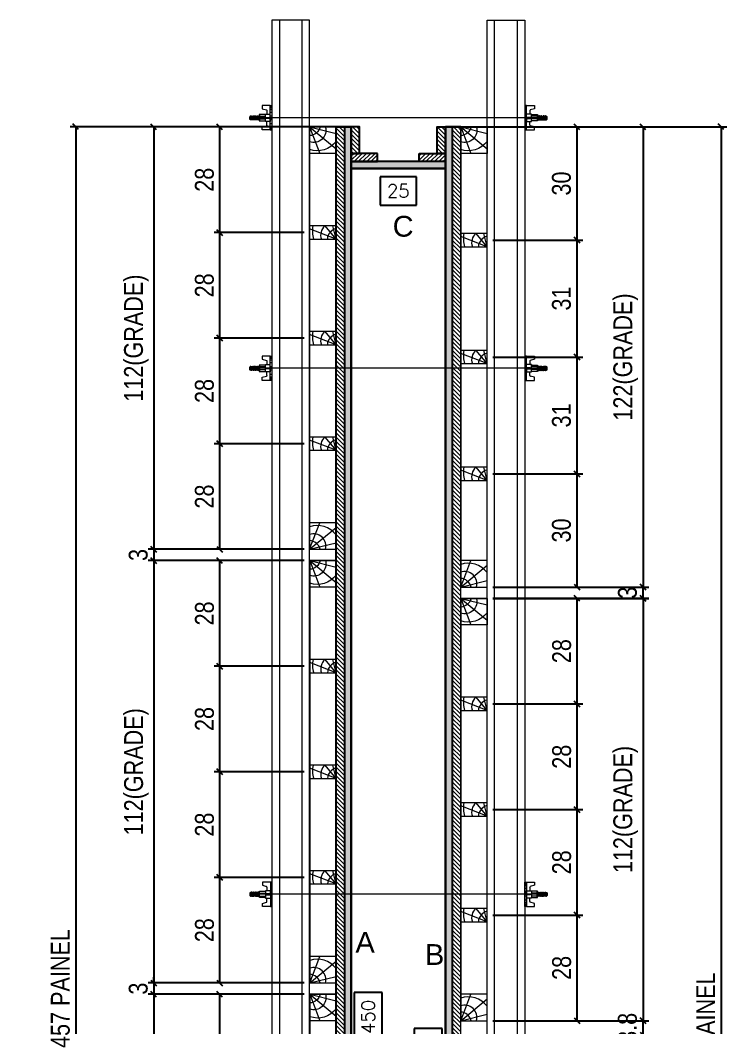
# Model space of a CAD drawing. Header units: millimetres. Extents: x 13777 to 27878, y -21631 to 6985.
# Drawn here: x 25471 to 25849, y -1949 to -1414 of the extents above; entities that cross this region are included whole.
import ezdxf
from ezdxf.enums import TextEntityAlignment as Align

# ---------------------------------------------------------------- set-up
doc = ezdxf.new("R2010")
doc.units = ezdxf.units.MM
for name, color, linetype in [('CHAPA', 1, 'Continuous'), ('COTA', 241, 'Continuous'), ('F-PILARES-S', 170, 'Continuous'), ('MEIO_PONT', 93, 'Continuous'), ('SARRAFO', 251, 'Continuous'), ('TEXTO_GERAL', 7, 'Continuous')]:
    doc.layers.add(name, color=color, linetype=linetype)
for name, color, linetype, lineweight in [('Hachura', 251, 'Continuous', 9), ('Madeira', 126, 'Continuous', 18), ('Perfil Metálico', 224, 'Continuous', 18)]:
    doc.layers.add(name, color=color, linetype=linetype, lineweight=lineweight)
doc.styles.add('ARIAL', font='arial.ttf')
doc.styles.add('COTA TECNICA 2X', font='techl___.ttf', dxfattribs={"height": 10})
doc.styles.add('ROMANS', font='romans.shx')
doc.dimstyles.new('Cota Seção interna', dxfattribs={"dimtxt": 7, "dimasz": 6, "dimexe": 0.18, "dimexo": 2, "dimgap": -4, "dimtad": 3, "dimdec": 1, "dimlfac": 0.5, "dimzin": 12, "dimdsep": 46, "dimtxsty": 'ROMANS', "dimblk": 'ARCHTICK', "dimcen": 0.09, "dimse1": 1, "dimse2": 1, "dimsd1": 1, "dimsd2": 1, "dimclrd": 180, "dimclre": 5, "dimclrt": 1, "dimadec": 0, "dimazin": 3, "dimtfac": 1, "dimtdec": 1, "dimtofl": 0, "dimtmove": 0, "dimatfit": 3, "dimldrblk": 'ARCHTICK', "dimfxl": 1, "dimtolj": 1, "dimtzin": 0, "dimarcsym": 0})
doc.dimstyles.new('SECAO PILAR', dxfattribs={"dimtxt": 10, "dimasz": 3, "dimexe": 3, "dimexo": 3, "dimgap": 3, "dimtad": 1, "dimdec": 1, "dimlfac": 0.5, "dimzin": 12, "dimdsep": 46, "dimtxsty": 'COTA TECNICA 2X', "dimblk1": 'OBLIQUE', "dimblk2": 'OBLIQUE', "dimsah": 1, "dimcen": 0.9, "dimclrd": 256, "dimclre": 256, "dimclrt": 256, "dimadec": 1, "dimazin": 3, "dimtfac": 1, "dimtdec": 1, "dimtmove": 0, "dimatfit": 3, "dimfxl": 1, "dimtolj": 1, "dimtzin": 12, "dimarcsym": 0})
pattern_1 = [(315, (48162.0156, -10919.6262), (1.12253202, 1.12253202), [])]
pattern_2 = [(45, (34404.1593, 21114.1338), (-1.12253202, 1.12253202), [])]
pattern_3 = [(315, (48170.0156, -10970.6262), (1.12253202, 1.12253202), [])]

# ---------------------------------------------------------------- blocks, each defined once
blk = doc.blocks.new('*D448')
at = {"layer": 'COTA', "color": 180, "lineweight": -2, "transparency": 16777216}
for p, q in [((25694.85, -1949.31), (25679.85, -1949.31)), ((25679.85, -1949.31), (25679.85, -1974.98)), ((25694.85, -1974.98), (25694.85, -1949.31)), ((25679.85, -1974.98), (25694.85, -1974.98))]:
    blk.add_line(p, q, dxfattribs=at)
at = {"layer": 'Defpoints', "color": 0, "transparency": 16777216}
for p in [(25696.55, -1493.15), (25696.55, -2431.15), (25698.85, -2431.15)]:
    blk.add_point(p, dxfattribs=at)
at = {"layer": 'COTA', "color": 1, "transparency": 16777216, "insert": (25687.35, -1962.15), "char_height": 7, "attachment_point": 5, "rotation": 90, "style": 'ROMANS'}
blk.add_mtext('\\A1;469', dxfattribs=at)
blk = doc.blocks.new('_ArchTick')
at = {"color": 0, "linetype": 'ByBlock', "const_width": 0.15}
blk.add_lwpolyline([(-0.5, -0.5), (0.5, 0.5)], dxfattribs=at)
blk = doc.blocks.new('*D450')
at = {"layer": 'COTA', "color": 180, "lineweight": -2, "transparency": 16777216}
for p, q in [((25681.22, -1497.55), (25661.89, -1497.55)), ((25661.89, -1497.55), (25661.89, -1512.55)), ((25681.22, -1512.55), (25681.22, -1497.55)), ((25661.89, -1512.55), (25681.22, -1512.55))]:
    blk.add_line(p, q, dxfattribs=at)
at = {"layer": 'Defpoints', "color": 0, "transparency": 16777216}
for p in [(25646.55, -1493.15), (25696.55, -1493.15), (25646.55, -1516.55)]:
    blk.add_point(p, dxfattribs=at)
at = {"layer": 'COTA', "color": 1, "transparency": 16777216, "insert": (25671.55, -1505.05), "char_height": 7, "attachment_point": 5, "style": 'ROMANS'}
blk.add_mtext('\\A1;25', dxfattribs=at)
blk = doc.blocks.new('PONTALETE')
at = {"layer": 'Madeira'}
for q in [(2.71, 7), (7, 5.76), (7, 1.74)]:
    blk.add_line((0, 0), q, dxfattribs=at)
blk.add_lwpolyline([(0, 0), (7, 0), (7, 7), (0, 7)], close=True, dxfattribs=at)
for centre, radius, start, end in [((2.04, 0.06), 6.23, 37.2818, 109.0913), ((1.09, 0.9), 3.19, 343.603, 109.9847), ((-0.21, -0.78), 3.09, 14.6322, 86.0383)]:
    blk.add_arc(centre, radius, start, end, dxfattribs=at)
blk = doc.blocks.new('MEIO PONTALETE')
at = {"layer": 'Madeira'}
for q in [(2.71, 7), (3.5, 2.88), (3.5, 0.87)]:
    blk.add_line((0, 0), q, dxfattribs=at)
blk.add_lwpolyline([(0, 0), (3.5, 0), (3.5, 7), (0, 7)], close=True, dxfattribs=at)
for centre, radius, start, end in [((2.04, 0.06), 6.23, 76.4499, 109.0913), ((1.09, 0.9), 3.19, 40.9063, 109.9847), ((-0.21, -0.78), 3.09, 14.6322, 86.0383)]:
    blk.add_arc(centre, radius, start, end, dxfattribs=at)
blk = doc.blocks.new('_Oblique')
at = {"color": 0, "linetype": 'ByBlock', "lineweight": -2}
blk.add_line((-0.5, -0.5), (0.5, 0.5), dxfattribs=at)
blk = doc.blocks.new('*D467')
at = {"layer": 'COTA', "lineweight": -2, "transparency": 16777216}
for p, q in [((25621.52, -1471.14), (25538.81, -1471.14)), ((25541.81, -1471.14), (25541.81, -1695.15)), ((25621.5, -1695.15), (25538.81, -1695.15))]:
    blk.add_line(p, q, dxfattribs=at)
at = {"layer": 'Defpoints', "color": 0, "transparency": 16777216}
for p in [(25624.52, -1471.14), (25541.81, -1695.15), (25624.5, -1695.15)]:
    blk.add_point(p, dxfattribs=at)
at = {"layer": 'COTA', "lineweight": -2, "transparency": 16777216, "xscale": 3, "yscale": 3, "zscale": 3}
for p, rotation in [((25541.81, -1471.14), 90), ((25541.81, -1695.15), 270)]:
    blk.add_blockref('_Oblique', p, dxfattribs=dict(at, rotation=rotation))
at = {"layer": 'COTA', "transparency": 16777216, "insert": (25532.59, -1583.15), "char_height": 10, "attachment_point": 5, "rotation": 90, "style": 'COTA TECNICA 2X'}
blk.add_mtext('\\A1;112(GRADE)', dxfattribs=at)
blk = doc.blocks.new('*D468')
at = {"layer": 'COTA', "lineweight": -2, "transparency": 16777216}
for p, q in [((25621.51, -1527.15), (25573.82, -1527.15)), ((25576.82, -1583.15), (25576.82, -1527.15)), ((25621.51, -1583.15), (25573.82, -1583.15))]:
    blk.add_line(p, q, dxfattribs=at)
at = {"layer": 'Defpoints', "color": 0, "transparency": 16777216}
for p in [(25576.82, -1527.15), (25624.51, -1527.15), (25624.51, -1583.15)]:
    blk.add_point(p, dxfattribs=at)
at = {"layer": 'COTA', "lineweight": -2, "transparency": 16777216, "xscale": 3, "yscale": 3, "zscale": 3}
for p, rotation in [((25576.82, -1527.15), 90), ((25576.82, -1583.15), 270)]:
    blk.add_blockref('_Oblique', p, dxfattribs=dict(at, rotation=rotation))
at = {"layer": 'COTA', "transparency": 16777216, "insert": (25568.72, -1555.15), "char_height": 10, "attachment_point": 5, "rotation": 90, "style": 'COTA TECNICA 2X'}
blk.add_mtext('\\A1;28', dxfattribs=at)
blk = doc.blocks.new('*D469')
at = {"layer": 'COTA', "lineweight": -2, "transparency": 16777216}
for p, q in [((25621.51, -1471.14), (25573.82, -1471.14)), ((25576.82, -1527.15), (25576.82, -1471.14)), ((25621.51, -1527.15), (25573.82, -1527.15))]:
    blk.add_line(p, q, dxfattribs=at)
at = {"layer": 'Defpoints', "color": 0, "transparency": 16777216}
for p in [(25576.82, -1471.14), (25624.51, -1471.14), (25624.51, -1527.15)]:
    blk.add_point(p, dxfattribs=at)
at = {"layer": 'COTA', "lineweight": -2, "transparency": 16777216, "xscale": 3, "yscale": 3, "zscale": 3}
for p, rotation in [((25576.82, -1471.14), 90), ((25576.82, -1527.15), 270)]:
    blk.add_blockref('_Oblique', p, dxfattribs=dict(at, rotation=rotation))
at = {"layer": 'COTA', "transparency": 16777216, "insert": (25568.72, -1499.15), "char_height": 10, "attachment_point": 5, "rotation": 90, "style": 'COTA TECNICA 2X'}
blk.add_mtext('\\A1;28', dxfattribs=at)
blk = doc.blocks.new('*D470')
at = {"layer": 'COTA', "lineweight": -2, "transparency": 16777216}
for p, q in [((25621.51, -1639.15), (25573.82, -1639.15)), ((25576.82, -1695.15), (25576.82, -1639.15)), ((25621.54, -1695.15), (25573.82, -1695.15))]:
    blk.add_line(p, q, dxfattribs=at)
at = {"layer": 'Defpoints', "color": 0, "transparency": 16777216}
for p in [(25576.82, -1639.15), (25624.51, -1639.15), (25624.54, -1695.15)]:
    blk.add_point(p, dxfattribs=at)
at = {"layer": 'COTA', "lineweight": -2, "transparency": 16777216, "xscale": 3, "yscale": 3, "zscale": 3}
for p, rotation in [((25576.82, -1639.15), 90), ((25576.82, -1695.15), 270)]:
    blk.add_blockref('_Oblique', p, dxfattribs=dict(at, rotation=rotation))
at = {"layer": 'COTA', "transparency": 16777216, "insert": (25568.72, -1667.15), "char_height": 10, "attachment_point": 5, "rotation": 90, "style": 'COTA TECNICA 2X'}
blk.add_mtext('\\A1;28', dxfattribs=at)
blk = doc.blocks.new('*D471')
at = {"layer": 'COTA', "lineweight": -2, "transparency": 16777216}
for p, q in [((25621.51, -1583.15), (25573.82, -1583.15)), ((25576.82, -1639.15), (25576.82, -1583.15)), ((25621.51, -1639.15), (25573.82, -1639.15))]:
    blk.add_line(p, q, dxfattribs=at)
at = {"layer": 'Defpoints', "color": 0, "transparency": 16777216}
for p in [(25576.82, -1583.15), (25624.51, -1583.15), (25624.51, -1639.15)]:
    blk.add_point(p, dxfattribs=at)
at = {"layer": 'COTA', "lineweight": -2, "transparency": 16777216, "xscale": 3, "yscale": 3, "zscale": 3}
for p, rotation in [((25576.82, -1583.15), 90), ((25576.82, -1639.15), 270)]:
    blk.add_blockref('_Oblique', p, dxfattribs=dict(at, rotation=rotation))
at = {"layer": 'COTA', "transparency": 16777216, "insert": (25568.72, -1611.15), "char_height": 10, "attachment_point": 5, "rotation": 90, "style": 'COTA TECNICA 2X'}
blk.add_mtext('\\A1;28', dxfattribs=at)
blk = doc.blocks.new('*D477')
at = {"layer": 'COTA', "lineweight": -2, "transparency": 16777216}
for p, q in [((25621.57, -1931.14), (25538.86, -1931.14)), ((25541.86, -1931.14), (25541.86, -2155.15)), ((25621.54, -2155.15), (25538.86, -2155.15))]:
    blk.add_line(p, q, dxfattribs=at)
at = {"layer": 'Defpoints', "color": 0, "transparency": 16777216}
for p in [(25624.57, -1931.14), (25541.86, -2155.15), (25624.54, -2155.15)]:
    blk.add_point(p, dxfattribs=at)
at = {"layer": 'COTA', "lineweight": -2, "transparency": 16777216, "xscale": 3, "yscale": 3, "zscale": 3}
for p, rotation in [((25541.86, -1931.14), 90), ((25541.86, -2155.15), 270)]:
    blk.add_blockref('_Oblique', p, dxfattribs=dict(at, rotation=rotation))
at = {"layer": 'COTA', "transparency": 16777216, "insert": (25532.64, -2043.15), "char_height": 10, "attachment_point": 5, "rotation": 90, "style": 'COTA TECNICA 2X'}
blk.add_mtext('\\A1;112(GRADE)', dxfattribs=at)
blk = doc.blocks.new('*D479')
at = {"layer": 'COTA', "lineweight": -2, "transparency": 16777216}
for p, q in [((25621.55, -1931.14), (25573.86, -1931.14)), ((25576.86, -1987.15), (25576.86, -1931.14)), ((25621.55, -1987.15), (25573.86, -1987.15))]:
    blk.add_line(p, q, dxfattribs=at)
at = {"layer": 'Defpoints', "color": 0, "transparency": 16777216}
for p in [(25576.86, -1931.14), (25624.55, -1931.14), (25624.55, -1987.15)]:
    blk.add_point(p, dxfattribs=at)
at = {"layer": 'COTA', "lineweight": -2, "transparency": 16777216, "xscale": 3, "yscale": 3, "zscale": 3}
for p, rotation in [((25576.86, -1931.14), 90), ((25576.86, -1987.15), 270)]:
    blk.add_blockref('_Oblique', p, dxfattribs=dict(at, rotation=rotation))
at = {"layer": 'COTA', "transparency": 16777216, "insert": (25568.76, -1959.15), "char_height": 10, "attachment_point": 5, "rotation": 90, "style": 'COTA TECNICA 2X'}
blk.add_mtext('\\A1;28', dxfattribs=at)
blk = doc.blocks.new('*D482')
at = {"layer": 'COTA', "lineweight": -2, "transparency": 16777216}
for p, q in [((25621.57, -1701.14), (25538.86, -1701.14)), ((25541.86, -1701.14), (25541.86, -1925.15)), ((25621.54, -1925.15), (25538.86, -1925.15))]:
    blk.add_line(p, q, dxfattribs=at)
at = {"layer": 'Defpoints', "color": 0, "transparency": 16777216}
for p in [(25624.57, -1701.14), (25541.86, -1925.15), (25624.54, -1925.15)]:
    blk.add_point(p, dxfattribs=at)
at = {"layer": 'COTA', "lineweight": -2, "transparency": 16777216, "xscale": 3, "yscale": 3, "zscale": 3}
for p, rotation in [((25541.86, -1701.14), 90), ((25541.86, -1925.15), 270)]:
    blk.add_blockref('_Oblique', p, dxfattribs=dict(at, rotation=rotation))
at = {"layer": 'COTA', "transparency": 16777216, "insert": (25532.64, -1813.15), "char_height": 10, "attachment_point": 5, "rotation": 90, "style": 'COTA TECNICA 2X'}
blk.add_mtext('\\A1;112(GRADE)', dxfattribs=at)
blk = doc.blocks.new('*D483')
at = {"layer": 'COTA', "lineweight": -2, "transparency": 16777216}
for p, q in [((25621.55, -1757.15), (25573.86, -1757.15)), ((25576.86, -1813.15), (25576.86, -1757.15)), ((25621.55, -1813.15), (25573.86, -1813.15))]:
    blk.add_line(p, q, dxfattribs=at)
at = {"layer": 'Defpoints', "color": 0, "transparency": 16777216}
for p in [(25576.86, -1757.15), (25624.55, -1757.15), (25624.55, -1813.15)]:
    blk.add_point(p, dxfattribs=at)
at = {"layer": 'COTA', "lineweight": -2, "transparency": 16777216, "xscale": 3, "yscale": 3, "zscale": 3}
for p, rotation in [((25576.86, -1757.15), 90), ((25576.86, -1813.15), 270)]:
    blk.add_blockref('_Oblique', p, dxfattribs=dict(at, rotation=rotation))
at = {"layer": 'COTA', "transparency": 16777216, "insert": (25568.76, -1785.15), "char_height": 10, "attachment_point": 5, "rotation": 90, "style": 'COTA TECNICA 2X'}
blk.add_mtext('\\A1;28', dxfattribs=at)
blk = doc.blocks.new('*D484')
at = {"layer": 'COTA', "lineweight": -2, "transparency": 16777216}
for p, q in [((25621.55, -1701.14), (25573.86, -1701.14)), ((25576.86, -1757.15), (25576.86, -1701.14)), ((25621.55, -1757.15), (25573.86, -1757.15))]:
    blk.add_line(p, q, dxfattribs=at)
at = {"layer": 'Defpoints', "color": 0, "transparency": 16777216}
for p in [(25576.86, -1701.14), (25624.55, -1701.14), (25624.55, -1757.15)]:
    blk.add_point(p, dxfattribs=at)
at = {"layer": 'COTA', "lineweight": -2, "transparency": 16777216, "xscale": 3, "yscale": 3, "zscale": 3}
for p, rotation in [((25576.86, -1701.14), 90), ((25576.86, -1757.15), 270)]:
    blk.add_blockref('_Oblique', p, dxfattribs=dict(at, rotation=rotation))
at = {"layer": 'COTA', "transparency": 16777216, "insert": (25568.76, -1729.15), "char_height": 10, "attachment_point": 5, "rotation": 90, "style": 'COTA TECNICA 2X'}
blk.add_mtext('\\A1;28', dxfattribs=at)
blk = doc.blocks.new('*D485')
at = {"layer": 'COTA', "lineweight": -2, "transparency": 16777216}
for p, q in [((25621.55, -1869.15), (25573.86, -1869.15)), ((25576.86, -1925.15), (25576.86, -1869.15)), ((25621.58, -1925.15), (25573.86, -1925.15))]:
    blk.add_line(p, q, dxfattribs=at)
at = {"layer": 'Defpoints', "color": 0, "transparency": 16777216}
for p in [(25576.86, -1869.15), (25624.55, -1869.15), (25624.58, -1925.15)]:
    blk.add_point(p, dxfattribs=at)
at = {"layer": 'COTA', "lineweight": -2, "transparency": 16777216, "xscale": 3, "yscale": 3, "zscale": 3}
for p, rotation in [((25576.86, -1869.15), 90), ((25576.86, -1925.15), 270)]:
    blk.add_blockref('_Oblique', p, dxfattribs=dict(at, rotation=rotation))
at = {"layer": 'COTA', "transparency": 16777216, "insert": (25568.76, -1897.15), "char_height": 10, "attachment_point": 5, "rotation": 90, "style": 'COTA TECNICA 2X'}
blk.add_mtext('\\A1;28', dxfattribs=at)
blk = doc.blocks.new('*D486')
at = {"layer": 'COTA', "lineweight": -2, "transparency": 16777216}
for p, q in [((25621.55, -1813.15), (25573.86, -1813.15)), ((25576.86, -1869.15), (25576.86, -1813.15)), ((25621.55, -1869.15), (25573.86, -1869.15))]:
    blk.add_line(p, q, dxfattribs=at)
at = {"layer": 'Defpoints', "color": 0, "transparency": 16777216}
for p in [(25576.86, -1813.15), (25624.55, -1813.15), (25624.55, -1869.15)]:
    blk.add_point(p, dxfattribs=at)
at = {"layer": 'COTA', "lineweight": -2, "transparency": 16777216, "xscale": 3, "yscale": 3, "zscale": 3}
for p, rotation in [((25576.86, -1813.15), 90), ((25576.86, -1869.15), 270)]:
    blk.add_blockref('_Oblique', p, dxfattribs=dict(at, rotation=rotation))
at = {"layer": 'COTA', "transparency": 16777216, "insert": (25568.76, -1841.15), "char_height": 10, "attachment_point": 5, "rotation": 90, "style": 'COTA TECNICA 2X'}
blk.add_mtext('\\A1;28', dxfattribs=at)
blk = doc.blocks.new('*D487')
at = {"layer": 'COTA', "lineweight": -2, "transparency": 16777216}
for p, q in [((25621.51, -1695.15), (25538.86, -1695.15)), ((25541.86, -1695.15), (25541.86, -1701.15)), ((25621.55, -1701.15), (25538.86, -1701.15))]:
    blk.add_line(p, q, dxfattribs=at)
at = {"layer": 'Defpoints', "color": 0, "transparency": 16777216}
for p in [(25624.51, -1695.15), (25541.86, -1701.15), (25624.55, -1701.15)]:
    blk.add_point(p, dxfattribs=at)
at = {"layer": 'COTA', "lineweight": -2, "transparency": 16777216, "xscale": 3, "yscale": 3, "zscale": 3}
for p, rotation in [((25541.86, -1695.15), 90), ((25541.86, -1701.15), 270)]:
    blk.add_blockref('_Oblique', p, dxfattribs=dict(at, rotation=rotation))
at = {"layer": 'COTA', "transparency": 16777216, "insert": (25533.64, -1698.15), "char_height": 10, "attachment_point": 5, "rotation": 90, "style": 'COTA TECNICA 2X'}
blk.add_mtext('\\A1;3', dxfattribs=at)
blk = doc.blocks.new('*D488')
at = {"layer": 'COTA', "lineweight": -2, "transparency": 16777216}
for p, q in [((25541.86, -1925.15), (25541.86, -1922.15)), ((25621.55, -1925.15), (25538.86, -1925.15)), ((25541.86, -1925.15), (25541.86, -1931.15)), ((25621.55, -1931.15), (25538.86, -1931.15)), ((25541.86, -1931.15), (25541.86, -1934.15))]:
    blk.add_line(p, q, dxfattribs=at)
at = {"layer": 'Defpoints', "color": 0, "transparency": 16777216}
for p in [(25624.55, -1925.15), (25541.86, -1931.15), (25624.55, -1931.15)]:
    blk.add_point(p, dxfattribs=at)
at = {"layer": 'COTA', "lineweight": -2, "transparency": 16777216, "xscale": 3, "yscale": 3, "zscale": 3}
for p, rotation in [((25541.86, -1925.15), 270), ((25541.86, -1931.15), 90)]:
    blk.add_blockref('_Oblique', p, dxfattribs=dict(at, rotation=rotation))
at = {"layer": 'COTA', "transparency": 16777216, "insert": (25533.64, -1928.15), "char_height": 10, "attachment_point": 5, "rotation": 90, "style": 'COTA TECNICA 2X'}
blk.add_mtext('\\A1;3', dxfattribs=at)
blk = doc.blocks.new('*D490')
at = {"layer": 'COTA', "color": 180, "lineweight": -2, "transparency": 16777216}
for p, q in [((25663.03, -1930.15), (25648.03, -1930.15)), ((25648.03, -1930.15), (25648.03, -1956.15)), ((25663.03, -1956.15), (25663.03, -1930.15)), ((25648.03, -1956.15), (25663.03, -1956.15))]:
    blk.add_line(p, q, dxfattribs=at)
at = {"layer": 'Defpoints', "color": 0, "transparency": 16777216}
for p in [(25646.55, -1493.15), (25667.03, -1493.15), (25646.55, -2393.15)]:
    blk.add_point(p, dxfattribs=at)
at = {"layer": 'COTA', "color": 1, "transparency": 16777216, "insert": (25655.53, -1943.15), "char_height": 7, "attachment_point": 5, "rotation": 90, "style": 'ROMANS'}
blk.add_mtext('\\A1;450', dxfattribs=at)
blk = doc.blocks.new('*D497')
at = {"layer": 'COTA', "lineweight": -2, "transparency": 16777216}
for p, q in [((25721.58, -1471.14), (25804.29, -1471.14)), ((25801.29, -1471.14), (25801.29, -1715.15)), ((25721.61, -1715.15), (25804.29, -1715.15))]:
    blk.add_line(p, q, dxfattribs=at)
at = {"layer": 'Defpoints', "color": 0, "transparency": 16777216}
for p in [(25718.58, -1471.14), (25718.61, -1715.15), (25801.29, -1715.15)]:
    blk.add_point(p, dxfattribs=at)
at = {"layer": 'COTA', "lineweight": -2, "transparency": 16777216, "xscale": 3, "yscale": 3, "zscale": 3}
for p, rotation in [((25801.29, -1471.14), 90), ((25801.29, -1715.15), 270)]:
    blk.add_blockref('_Oblique', p, dxfattribs=dict(at, rotation=rotation))
at = {"layer": 'COTA', "transparency": 16777216, "insert": (25792.07, -1593.15), "char_height": 10, "attachment_point": 5, "rotation": 90, "style": 'COTA TECNICA 2X'}
blk.add_mtext('\\A1;122(GRADE)', dxfattribs=at)
blk = doc.blocks.new('*D498')
at = {"layer": 'COTA', "lineweight": -2, "transparency": 16777216}
for p, q in [((25721.59, -1531.15), (25769.29, -1531.15)), ((25766.29, -1593.15), (25766.29, -1531.15)), ((25721.59, -1593.15), (25769.29, -1593.15))]:
    blk.add_line(p, q, dxfattribs=at)
at = {"layer": 'Defpoints', "color": 0, "transparency": 16777216}
for p in [(25718.59, -1531.15), (25766.29, -1531.15), (25718.59, -1593.15)]:
    blk.add_point(p, dxfattribs=at)
at = {"layer": 'COTA', "lineweight": -2, "transparency": 16777216, "xscale": 3, "yscale": 3, "zscale": 3}
for p, rotation in [((25766.29, -1531.15), 90), ((25766.29, -1593.15), 270)]:
    blk.add_blockref('_Oblique', p, dxfattribs=dict(at, rotation=rotation))
at = {"layer": 'COTA', "transparency": 16777216, "insert": (25758.07, -1562.15), "char_height": 10, "attachment_point": 5, "rotation": 90, "style": 'COTA TECNICA 2X'}
blk.add_mtext('\\A1;31', dxfattribs=at)
blk = doc.blocks.new('*D499')
at = {"layer": 'COTA', "lineweight": -2, "transparency": 16777216}
for p, q in [((25721.59, -1471.14), (25769.29, -1471.14)), ((25766.29, -1531.15), (25766.29, -1471.14)), ((25721.59, -1531.15), (25769.29, -1531.15))]:
    blk.add_line(p, q, dxfattribs=at)
at = {"layer": 'Defpoints', "color": 0, "transparency": 16777216}
for p in [(25718.59, -1471.14), (25766.29, -1471.14), (25718.59, -1531.15)]:
    blk.add_point(p, dxfattribs=at)
at = {"layer": 'COTA', "lineweight": -2, "transparency": 16777216, "xscale": 3, "yscale": 3, "zscale": 3}
for p, rotation in [((25766.29, -1471.14), 90), ((25766.29, -1531.15), 270)]:
    blk.add_blockref('_Oblique', p, dxfattribs=dict(at, rotation=rotation))
at = {"layer": 'COTA', "transparency": 16777216, "insert": (25758.07, -1501.15), "char_height": 10, "attachment_point": 5, "rotation": 90, "style": 'COTA TECNICA 2X'}
blk.add_mtext('\\A1;30', dxfattribs=at)
blk = doc.blocks.new('*D500')
at = {"layer": 'COTA', "lineweight": -2, "transparency": 16777216}
for p, q in [((25721.59, -1655.15), (25769.29, -1655.15)), ((25766.29, -1715.15), (25766.29, -1655.15)), ((25721.56, -1715.15), (25769.29, -1715.15))]:
    blk.add_line(p, q, dxfattribs=at)
at = {"layer": 'Defpoints', "color": 0, "transparency": 16777216}
for p in [(25718.59, -1655.15), (25766.29, -1655.15), (25718.56, -1715.15)]:
    blk.add_point(p, dxfattribs=at)
at = {"layer": 'COTA', "lineweight": -2, "transparency": 16777216, "xscale": 3, "yscale": 3, "zscale": 3}
for p, rotation in [((25766.29, -1655.15), 90), ((25766.29, -1715.15), 270)]:
    blk.add_blockref('_Oblique', p, dxfattribs=dict(at, rotation=rotation))
at = {"layer": 'COTA', "transparency": 16777216, "insert": (25758.07, -1685.15), "char_height": 10, "attachment_point": 5, "rotation": 90, "style": 'COTA TECNICA 2X'}
blk.add_mtext('\\A1;30', dxfattribs=at)
blk = doc.blocks.new('*D501')
at = {"layer": 'COTA', "lineweight": -2, "transparency": 16777216}
for p, q in [((25721.59, -1593.15), (25769.29, -1593.15)), ((25766.29, -1655.15), (25766.29, -1593.15)), ((25721.59, -1655.15), (25769.29, -1655.15))]:
    blk.add_line(p, q, dxfattribs=at)
at = {"layer": 'Defpoints', "color": 0, "transparency": 16777216}
for p in [(25718.59, -1593.15), (25766.29, -1593.15), (25718.59, -1655.15)]:
    blk.add_point(p, dxfattribs=at)
at = {"layer": 'COTA', "lineweight": -2, "transparency": 16777216, "xscale": 3, "yscale": 3, "zscale": 3}
for p, rotation in [((25766.29, -1593.15), 90), ((25766.29, -1655.15), 270)]:
    blk.add_blockref('_Oblique', p, dxfattribs=dict(at, rotation=rotation))
at = {"layer": 'COTA', "transparency": 16777216, "insert": (25758.07, -1624.15), "char_height": 10, "attachment_point": 5, "rotation": 90, "style": 'COTA TECNICA 2X'}
blk.add_mtext('\\A1;31', dxfattribs=at)
blk = doc.blocks.new('*D507')
at = {"layer": 'COTA', "lineweight": -2, "transparency": 16777216}
for p, q in [((25721.58, -1721.14), (25804.29, -1721.14)), ((25801.29, -1721.14), (25801.29, -1945.15)), ((25721.61, -1945.15), (25804.29, -1945.15))]:
    blk.add_line(p, q, dxfattribs=at)
at = {"layer": 'Defpoints', "color": 0, "transparency": 16777216}
for p in [(25718.58, -1721.14), (25718.61, -1945.15), (25801.29, -1945.15)]:
    blk.add_point(p, dxfattribs=at)
at = {"layer": 'COTA', "lineweight": -2, "transparency": 16777216, "xscale": 3, "yscale": 3, "zscale": 3}
for p, rotation in [((25801.29, -1721.14), 90), ((25801.29, -1945.15), 270)]:
    blk.add_blockref('_Oblique', p, dxfattribs=dict(at, rotation=rotation))
at = {"layer": 'COTA', "transparency": 16777216, "insert": (25792.07, -1833.15), "char_height": 10, "attachment_point": 5, "rotation": 90, "style": 'COTA TECNICA 2X'}
blk.add_mtext('\\A1;112(GRADE)', dxfattribs=at)
blk = doc.blocks.new('*D508')
at = {"layer": 'COTA', "lineweight": -2, "transparency": 16777216}
for p, q in [((25721.59, -1777.15), (25769.29, -1777.15)), ((25766.29, -1833.15), (25766.29, -1777.15)), ((25721.59, -1833.15), (25769.29, -1833.15))]:
    blk.add_line(p, q, dxfattribs=at)
at = {"layer": 'Defpoints', "color": 0, "transparency": 16777216}
for p in [(25718.59, -1777.15), (25766.29, -1777.15), (25718.59, -1833.15)]:
    blk.add_point(p, dxfattribs=at)
at = {"layer": 'COTA', "lineweight": -2, "transparency": 16777216, "xscale": 3, "yscale": 3, "zscale": 3}
for p, rotation in [((25766.29, -1777.15), 90), ((25766.29, -1833.15), 270)]:
    blk.add_blockref('_Oblique', p, dxfattribs=dict(at, rotation=rotation))
at = {"layer": 'COTA', "transparency": 16777216, "insert": (25758.19, -1805.15), "char_height": 10, "attachment_point": 5, "rotation": 90, "style": 'COTA TECNICA 2X'}
blk.add_mtext('\\A1;28', dxfattribs=at)
blk = doc.blocks.new('*D509')
at = {"layer": 'COTA', "lineweight": -2, "transparency": 16777216}
for p, q in [((25721.59, -1721.14), (25769.29, -1721.14)), ((25766.29, -1777.15), (25766.29, -1721.14)), ((25721.59, -1777.15), (25769.29, -1777.15))]:
    blk.add_line(p, q, dxfattribs=at)
at = {"layer": 'Defpoints', "color": 0, "transparency": 16777216}
for p in [(25718.59, -1721.14), (25766.29, -1721.14), (25718.59, -1777.15)]:
    blk.add_point(p, dxfattribs=at)
at = {"layer": 'COTA', "lineweight": -2, "transparency": 16777216, "xscale": 3, "yscale": 3, "zscale": 3}
for p, rotation in [((25766.29, -1721.14), 90), ((25766.29, -1777.15), 270)]:
    blk.add_blockref('_Oblique', p, dxfattribs=dict(at, rotation=rotation))
at = {"layer": 'COTA', "transparency": 16777216, "insert": (25758.19, -1749.15), "char_height": 10, "attachment_point": 5, "rotation": 90, "style": 'COTA TECNICA 2X'}
blk.add_mtext('\\A1;28', dxfattribs=at)
blk = doc.blocks.new('*D510')
at = {"layer": 'COTA', "lineweight": -2, "transparency": 16777216}
for p, q in [((25721.59, -1889.15), (25769.29, -1889.15)), ((25766.29, -1945.15), (25766.29, -1889.15)), ((25721.56, -1945.15), (25769.29, -1945.15))]:
    blk.add_line(p, q, dxfattribs=at)
at = {"layer": 'Defpoints', "color": 0, "transparency": 16777216}
for p in [(25718.59, -1889.15), (25766.29, -1889.15), (25718.56, -1945.15)]:
    blk.add_point(p, dxfattribs=at)
at = {"layer": 'COTA', "lineweight": -2, "transparency": 16777216, "xscale": 3, "yscale": 3, "zscale": 3}
for p, rotation in [((25766.29, -1889.15), 90), ((25766.29, -1945.15), 270)]:
    blk.add_blockref('_Oblique', p, dxfattribs=dict(at, rotation=rotation))
at = {"layer": 'COTA', "transparency": 16777216, "insert": (25758.19, -1917.15), "char_height": 10, "attachment_point": 5, "rotation": 90, "style": 'COTA TECNICA 2X'}
blk.add_mtext('\\A1;28', dxfattribs=at)
blk = doc.blocks.new('*D511')
at = {"layer": 'COTA', "lineweight": -2, "transparency": 16777216}
for p, q in [((25721.59, -1833.15), (25769.29, -1833.15)), ((25766.29, -1889.15), (25766.29, -1833.15)), ((25721.59, -1889.15), (25769.29, -1889.15))]:
    blk.add_line(p, q, dxfattribs=at)
at = {"layer": 'Defpoints', "color": 0, "transparency": 16777216}
for p in [(25718.59, -1833.15), (25766.29, -1833.15), (25718.59, -1889.15)]:
    blk.add_point(p, dxfattribs=at)
at = {"layer": 'COTA', "lineweight": -2, "transparency": 16777216, "xscale": 3, "yscale": 3, "zscale": 3}
for p, rotation in [((25766.29, -1833.15), 90), ((25766.29, -1889.15), 270)]:
    blk.add_blockref('_Oblique', p, dxfattribs=dict(at, rotation=rotation))
at = {"layer": 'COTA', "transparency": 16777216, "insert": (25758.19, -1861.15), "char_height": 10, "attachment_point": 5, "rotation": 90, "style": 'COTA TECNICA 2X'}
blk.add_mtext('\\A1;28', dxfattribs=at)
blk = doc.blocks.new('*D517')
at = {"layer": 'COTA', "lineweight": -2, "transparency": 16777216}
for p, q in [((25721.59, -1715.15), (25804.29, -1715.15)), ((25801.29, -1721.15), (25801.29, -1715.15)), ((25721.59, -1721.15), (25804.29, -1721.15))]:
    blk.add_line(p, q, dxfattribs=at)
at = {"layer": 'Defpoints', "color": 0, "transparency": 16777216}
for p in [(25718.59, -1715.15), (25801.29, -1715.15), (25718.59, -1721.15)]:
    blk.add_point(p, dxfattribs=at)
at = {"layer": 'COTA', "lineweight": -2, "transparency": 16777216, "xscale": 3, "yscale": 3, "zscale": 3}
for p, rotation in [((25801.29, -1715.15), 90), ((25801.29, -1721.15), 270)]:
    blk.add_blockref('_Oblique', p, dxfattribs=dict(at, rotation=rotation))
at = {"layer": 'COTA', "transparency": 16777216, "insert": (25793.07, -1718.15), "char_height": 10, "attachment_point": 5, "rotation": 90, "style": 'COTA TECNICA 2X'}
blk.add_mtext('\\A1;3', dxfattribs=at)
blk = doc.blocks.new('*D518')
at = {"layer": 'COTA', "lineweight": -2, "transparency": 16777216}
for p, q in [((25721.59, -1945.15), (25804.29, -1945.15)), ((25801.29, -1952.75), (25801.29, -1945.15)), ((25721.59, -1952.75), (25804.29, -1952.75))]:
    blk.add_line(p, q, dxfattribs=at)
at = {"layer": 'Defpoints', "color": 0, "transparency": 16777216}
for p in [(25718.59, -1945.15), (25801.29, -1945.15), (25718.59, -1952.75)]:
    blk.add_point(p, dxfattribs=at)
at = {"layer": 'COTA', "lineweight": -2, "transparency": 16777216, "xscale": 3, "yscale": 3, "zscale": 3}
for p, rotation in [((25801.29, -1945.15), 90), ((25801.29, -1952.75), 270)]:
    blk.add_blockref('_Oblique', p, dxfattribs=dict(at, rotation=rotation))
at = {"layer": 'COTA', "transparency": 16777216, "insert": (25793.05, -1948.95), "char_height": 10, "attachment_point": 5, "rotation": 90, "style": 'COTA TECNICA 2X'}
blk.add_mtext('\\A1;3.8', dxfattribs=at)
blk = doc.blocks.new('C')
at = {"layer": 'Hachura', "color": 0}
for p, q in [((0, 3.22), (0, -3.22)), ((0.45, 3.22), (0, 3.22)), ((0.46, 3.16), (0, 3.16)), ((0.46, 3.05), (0, 3.05)), ((0.46, 2.88), (0, 2.88)), ((0, 2.75), (0, -1.16)), ((0.45, -3.23), (0.45, 3.22)), ((0.45, 3.22), (2.58, 3.22)), ((2.58, 3.22), (2.58, 2.39)), ((0.46, 2.65), (0, 2.65)), ((0.46, 2.23), (0, 2.23)), ((0.46, 1.51), (0, 1.51)), ((0.39, 0.49), (0.17, 0.49)), ((1.74, 0.97), (0.45, 0.97)), ((1.45, 0.1), (0.45, 0.1)), ((1.35, 1.94), (1.35, 0.96)), ((2.58, 2.39), (1.47, 2.09)), ((1.74, -0.97), (1.74, 0.97)), ((1.74, 0.97), (1.74, 0.84)), ((1.74, 0.97), (1.74, 0.84)), ((1.74, 0.84), (3.35, 0.84)), ((3.35, 0.45), (1.74, 0.45)), ((3.32, 0.84), (3.32, -0.84)), ((3.35, 0.84), (3.35, -0.84)), ((3.68, 0.45), (3.35, 0.45)), ((3.84, -0.52), (3.35, 0.45)), ((3.35, 0.06), (3.67, -0.57)), ((3.68, 0.45), (4.16, -0.52)), ((3.72, 0.5), (4.25, -0.57)), ((4.37, -0.55), (3.83, 0.53)), ((4.15, 0.45), (3.93, 0.45)), ((4.42, -0.52), (3.93, 0.45)), ((4.15, 0.45), (4.26, 0.45)), ((4.26, 0.45), (4.74, -0.52)), ((4.3, 0.5), (4.83, -0.57)), ((4.95, -0.55), (4.41, 0.53)), ((4.51, 0.45), (4.84, 0.45)), ((5, -0.52), (4.51, 0.45)), ((4.84, 0.45), (5.32, -0.52)), ((4.88, 0.5), (5.41, -0.57)), ((5.53, -0.55), (4.99, 0.53)), ((5.58, -0.52), (5.09, 0.45)), ((5.42, 0.45), (5.09, 0.45)), ((5.58, -0.52), (5.09, 0.45)), ((5.42, 0.45), (5.74, -0.19)), ((5.46, 0.5), (5.74, -0.07)), ((5.74, 0.19), (5.57, 0.53)), ((5.74, 0.32), (5.68, 0.45)), ((5.68, 0.45), (5.74, 0.45)), ((5.74, 0.45), (5.9, 0.29)), ((5.74, 0.45), (5.74, -0.52)), ((5.9, -0.36), (5.9, 0.29)), ((0.45, 0), (0, 0)), ((0.46, -1.52), (0, -1.52)), ((0.46, -2.23), (0, -2.23)), ((0.46, -2.65), (0, -2.65)), ((0.08, -0.48), (0.29, -0.48)), ((0.29, -0.48), (0.4, -0.48)), ((0.45, 0), (0.45, -0.97)), ((0.45, -0.16), (1.45, -0.16)), ((0.45, -0.65), (0.45, -0.32)), ((0.45, -3.23), (0.45, -0.65)), ((0.45, -0.97), (1.74, -0.97)), ((1.35, -1.94), (1.35, -0.97)), ((2.58, -2.39), (1.47, -2.1)), ((3.35, -0.32), (1.74, -0.32)), ((3.35, -0.84), (1.74, -0.84)), ((2.58, -3.23), (2.58, -2.39)), ((3.35, -0.07), (3.58, -0.52)), ((3.35, -0.52), (3.58, -0.52)), ((3.84, -0.52), (4.16, -0.52)), ((4.42, -0.52), (4.74, -0.52)), ((4.63, -0.52), (4.74, -0.52)), ((5, -0.52), (5.32, -0.52)), ((5.58, -0.52), (5.74, -0.52)), ((5.74, -0.52), (5.9, -0.36)), ((5.74, -0.52), (5.74, -0.52)), ((0.46, -2.88), (0, -2.88)), ((0.46, -3.05), (0, -3.05)), ((0.46, -3.16), (0, -3.16)), ((0, -3.22), (2.57, -3.22))]:
    blk.add_line(p, q, dxfattribs=at)
for centre, radius, start, end in [((1.52, 1.94), 0.161, 104.7436, 180), ((1.44, -0.03), 0.129, 272.695, 87.305), ((3.81, 0.39), 0.143, 25.5688, 154.4312), ((4.39, 0.39), 0.143, 25.5688, 154.4312), ((4.97, 0.39), 0.143, 25.5688, 154.4312), ((5.55, 0.39), 0.143, 25.5688, 154.4312), ((0.17, -0.37), 0.174, 221.744, 317.8592), ((1.52, -1.94), 0.161, 180, 255.2564), ((3.71, -0.4), 0.174, 222.1408, 318.256), ((4.29, -0.4), 0.174, 222.1408, 318.256), ((4.87, -0.4), 0.174, 222.1408, 318.256), ((5.45, -0.4), 0.174, 222.1408, 318.256), ((5.61, -0.4), 0.174, 317.8592, 318.256)]:
    blk.add_arc(centre, radius, start, end, dxfattribs=at)
blk = doc.blocks.new('*D527')
at = {"layer": 'COTA', "linetype": 'ByBlock', "lineweight": -2, "transparency": 16777216}
for p, q in [((25643.51, -1471.07), (25497.43, -1471.07)), ((25500.43, -1471.07), (25500.43, -2385.15)), ((25643.55, -2385.15), (25497.43, -2385.15))]:
    blk.add_line(p, q, dxfattribs=at)
at = {"layer": 'Defpoints', "color": 0, "linetype": 'ByBlock', "transparency": 16777216}
for p in [(25646.51, -1471.07), (25500.43, -2385.15), (25646.55, -2385.15)]:
    blk.add_point(p, dxfattribs=at)
at = {"layer": 'COTA', "linetype": 'ByBlock', "lineweight": -2, "transparency": 16777216, "xscale": 3, "yscale": 3, "zscale": 3}
for p, rotation in [((25500.43, -1471.07), 90), ((25500.43, -2385.15), 270)]:
    blk.add_blockref('_Oblique', p, dxfattribs=dict(at, rotation=rotation))
at = {"layer": 'COTA', "linetype": 'ByBlock', "transparency": 16777216, "insert": (25492.32, -1928.11), "char_height": 10, "attachment_point": 5, "rotation": 90, "style": 'COTA TECNICA 2X'}
blk.add_mtext('\\A1;457 PAINEL', dxfattribs=at)
blk = doc.blocks.new('*D529')
at = {"layer": 'COTA', "linetype": 'ByBlock', "lineweight": -2, "transparency": 16777216}
for p, q in [((25699.6, -1471.07), (25845.67, -1471.07)), ((25842.67, -1471.07), (25842.67, -2431.15)), ((25721.55, -2431.15), (25845.67, -2431.15))]:
    blk.add_line(p, q, dxfattribs=at)
at = {"layer": 'Defpoints', "color": 0, "linetype": 'ByBlock', "transparency": 16777216}
for p in [(25696.6, -1471.07), (25718.55, -2431.15), (25842.67, -2431.15)]:
    blk.add_point(p, dxfattribs=at)
at = {"layer": 'COTA', "linetype": 'ByBlock', "lineweight": -2, "transparency": 16777216, "xscale": 3, "yscale": 3, "zscale": 3}
for p, rotation in [((25842.67, -1471.07), 90), ((25842.67, -2431.15), 270)]:
    blk.add_blockref('_Oblique', p, dxfattribs=dict(at, rotation=rotation))
at = {"layer": 'COTA', "linetype": 'ByBlock', "transparency": 16777216, "insert": (25834.55, -1951.11), "char_height": 10, "attachment_point": 5, "rotation": 90, "style": 'COTA TECNICA 2X'}
blk.add_mtext('\\A1;480 PAINEL', dxfattribs=at)

msp = doc.modelspace()

# ---------------------------------------------------------------- hatches: boundary and pattern name
at = {"layer": 'Hachura'}
h = msp.add_hatch(dxfattribs=at)
h.set_pattern_fill('ANSI31', color=256, scale=0.5, angle=270, style=0)
h.set_pattern_definition(pattern_3)
h.paths.add_polyline_path([(25642.95, -2385.15), (25638.55, -2385.15), (25638.55, -1471.15), (25642.95, -1471.15)])
h = msp.add_hatch(color=256, dxfattribs=at)
h.dxf.hatch_style = 1
h.paths.add_polyline_path([(25646.55, -2385.15), (25646.55, -1471.15), (25642.95, -1471.15), (25642.95, -2385.15)])
h = msp.add_hatch(dxfattribs=at)
h.set_pattern_fill('ANSI31', color=256, scale=0.5, angle=270, style=0)
h.set_pattern_definition(pattern_1)
h.paths.add_polyline_path([(25650.95, -1485.15), (25646.55, -1485.15), (25646.55, -1471.15), (25650.95, -1471.15)])
h = msp.add_hatch(dxfattribs=at)
h.set_pattern_fill('ANSI31', color=256, scale=0.5, angle=270, style=0)
h.set_pattern_definition(pattern_1)
h.paths.add_polyline_path([(25692.15, -1485.15), (25696.55, -1485.15), (25696.55, -1471.15), (25692.15, -1471.15)])
h = msp.add_hatch(color=256, dxfattribs=at)
h.dxf.hatch_style = 1
h.paths.add_polyline_path([(25696.55, -2431.15), (25696.55, -1471.15), (25700.15, -1471.15), (25700.15, -2431.15)])
h = msp.add_hatch(dxfattribs=at)
h.set_pattern_fill('ANSI31', color=256, scale=0.5, angle=270, style=0)
h.set_pattern_definition(pattern_3)
h.paths.add_polyline_path([(25700.17, -2431.15), (25704.57, -2431.15), (25704.55, -1471.15), (25700.15, -1471.15)])
h = msp.add_hatch(dxfattribs=at)
h.set_pattern_fill('ANSI31', color=256, scale=0.5, angle=360, style=0)
h.set_pattern_definition(pattern_2)
h.paths.add_polyline_path([(25646.55, -1489.55), (25646.55, -1485.15), (25660.55, -1485.15), (25660.55, -1489.55)])
h = msp.add_hatch(dxfattribs=at)
h.set_pattern_fill('ANSI31', color=256, scale=0.5, angle=360, style=0)
h.set_pattern_definition(pattern_2)
h.paths.add_polyline_path([(25696.55, -1489.55), (25696.55, -1485.15), (25682.55, -1485.15), (25682.55, -1489.55)])
h = msp.add_hatch(color=256, dxfattribs=at)
h.dxf.hatch_style = 1
h.paths.add_polyline_path([(25646.55, -1489.55), (25646.55, -1493.15), (25696.55, -1493.15), (25696.55, -1489.55)])

# ---------------------------------------------------------------- linework, layer by layer
at = {"layer": 'CHAPA'}
for points in [[(25646.55, -2385.15), (25646.55, -1471.15), (25642.95, -1471.15), (25642.95, -2385.15)], [(25696.55, -2431.15), (25696.55, -1471.15), (25700.15, -1471.15), (25700.15, -2431.15)], [(25646.55, -1489.55), (25646.55, -1493.15), (25696.55, -1493.15), (25696.55, -1489.55)]]:
    msp.add_lwpolyline(points, close=True, dxfattribs=at)
at = {"layer": 'F-PILARES-S', "linetype": 'Continuous'}
msp.add_lwpolyline([(25696.55, -2431.15), (25696.55, -1493.15), (25646.55, -1493.15), (25646.55, -2393.15), (25206.55, -2393.15), (25206.55, -2431.15), (25696.55, -2431.15)], dxfattribs=at)
at = {"layer": 'Hachura'}
for p, q in [((25749.39, -1466.28), (25593.03, -1466.28)), ((25749.39, -1599.15), (25593.03, -1599.15)), ((25750.07, -1878.13), (25597.58, -1878.13))]:
    msp.add_line(p, q, dxfattribs=at)
msp.add_lwpolyline([(25704.59, -1471.15), (25700.15, -1471.15), (25700.15, -2431.15), (25704.59, -2431.15)], close=True, dxfattribs=at)
at = {"layer": 'Madeira'}
for points in [[(25638.51, -1471.15), (25624.51, -1471.15), (25624.51, -1695.15), (25638.51, -1695.15)], [(25718.59, -1471.15), (25704.59, -1471.15), (25704.59, -1715.15), (25718.59, -1715.15)], [(25638.55, -1701.15), (25624.55, -1701.15), (25624.55, -1925.15), (25638.55, -1925.15)], [(25718.59, -1721.15), (25704.59, -1721.15), (25704.59, -1945.15), (25718.59, -1945.15)], [(25638.55, -1931.15), (25624.55, -1931.15), (25624.55, -2155.15), (25638.55, -2155.15)]]:
    msp.add_lwpolyline(points, close=True, dxfattribs=at)
at = {"layer": 'Perfil Metálico'}
for points in [[(25624.51, -1414.5), (25604.51, -1414.5), (25604.51, -2385.15), (25624.51, -2385.15)], [(25608.51, -2385.15), (25620.51, -2385.15), (25620.51, -1414.5), (25608.51, -1414.5)], [(25718.59, -1414.5), (25738.59, -1414.5), (25738.59, -2496.6), (25718.59, -2496.6)], [(25734.59, -2496.6), (25722.59, -2496.6), (25722.59, -1414.5), (25734.59, -1414.5)]]:
    msp.add_lwpolyline(points, close=True, dxfattribs=at)
at = {"layer": 'SARRAFO'}
msp.add_line((25638.55, -2385.15), (25638.51, -1471.15), dxfattribs=at)
for points in [[(25638.51, -1471.15), (25646.55, -1471.15), (25646.55, -2385.15), (25638.55, -2385.15)], [(25704.59, -1471.15), (25696.55, -1471.15), (25696.55, -2431.15), (25704.55, -2431.15)]]:
    msp.add_lwpolyline(points, dxfattribs=at)
for points in [[(25646.55, -1471.15), (25646.55, -1485.15), (25650.95, -1485.15), (25650.95, -1471.15)], [(25696.55, -1471.15), (25696.55, -1485.15), (25692.15, -1485.15), (25692.15, -1471.15)], [(25660.55, -1485.15), (25646.55, -1485.15), (25646.55, -1489.55), (25660.55, -1489.55)], [(25682.55, -1485.15), (25696.55, -1485.15), (25696.55, -1489.55), (25682.55, -1489.55)]]:
    msp.add_lwpolyline(points, close=True, dxfattribs=at)

# ---------------------------------------------------------------- block references
at = {"layer": 'Hachura', "linetype": 'Continuous', "yscale": 2, "zscale": 2}
for p, xscale in [((25604.51, -1466.28), -2), ((25738.59, -1466.28), 2), ((25604.51, -1599.15), -2), ((25738.59, -1599.15), 2)]:
    msp.add_blockref('C', p, dxfattribs=dict(at, xscale=xscale))
at = {"layer": 'Hachura', "linetype": 'Continuous', "yscale": 2, "zscale": 2, "rotation": 180}
for p, xscale in [((25604.58, -1878.14), 2), ((25738.59, -1878.14), -2)]:
    msp.add_blockref('C', p, dxfattribs=dict(at, xscale=xscale))
at = {"layer": 'MEIO_PONT'}
for name, p, xscale, yscale, zscale, rotation in [('PONTALETE', (25624.51, -1471.15), -2, 2, 2, 180), ('PONTALETE', (25704.59, -1471.15), -2, 2, 2, 180), ('MEIO PONTALETE', (25638.51, -1530.65), 1.999999997962732, 1.999999997962732, 1.999999997962732, 90), ('MEIO PONTALETE', (25718.59, -1534.65), 1.999999997962732, 1.999999997962732, 1.999999997962732, 90), ('MEIO PONTALETE', (25638.51, -1586.65), 1.999999997962732, 1.999999997962732, 1.999999997962732, 90), ('MEIO PONTALETE', (25718.59, -1596.65), 1.999999997962732, 1.999999997962732, 1.999999997962732, 90), ('MEIO PONTALETE', (25638.51, -1642.65), 1.999999997962732, 1.999999997962732, 1.999999997962732, 90), ('MEIO PONTALETE', (25718.59, -1658.65), 1.999999997962732, 1.999999997962732, 1.999999997962732, 90), ('PONTALETE', (25624.55, -1701.15), -2, 2, 2, 180), ('PONTALETE', (25704.59, -1721.15), -2, 2, 2, 180), ('MEIO PONTALETE', (25638.55, -1760.65), 1.999999997962732, 1.999999997962732, 1.999999997962732, 90), ('MEIO PONTALETE', (25718.59, -1780.65), 1.999999997962732, 1.999999997962732, 1.999999997962732, 90), ('MEIO PONTALETE', (25638.55, -1816.65), 1.999999997962732, 1.999999997962732, 1.999999997962732, 90), ('MEIO PONTALETE', (25718.59, -1836.65), 1.999999997962732, 1.999999997962732, 1.999999997962732, 90), ('MEIO PONTALETE', (25638.55, -1872.65), 1.999999997962732, 1.999999997962732, 1.999999997962732, 90), ('MEIO PONTALETE', (25718.59, -1892.65), 1.999999997962732, 1.999999997962732, 1.999999997962732, 90), ('PONTALETE', (25624.55, -1931.15), -2, 2, 2, 180)]:
    msp.add_blockref(name, p, dxfattribs=dict(at, xscale=xscale, yscale=yscale, zscale=zscale, rotation=rotation))
at = {"layer": 'MEIO_PONT', "xscale": 2, "yscale": 2, "zscale": 2}
for p in [(25624.51, -1695.15), (25704.59, -1715.15), (25624.55, -1925.15), (25704.59, -1945.15)]:
    msp.add_blockref('PONTALETE', p, dxfattribs=at)

# ---------------------------------------------------------------- texts
at = {"layer": 'TEXTO_GERAL', "style": 'ARIAL'}
for s, p in [('C', (25674.08, -1523.81)), ('A', (25653.91, -1903.55)), ('B', (25690.78, -1910.06))]:
    msp.add_text(s, height=11, dxfattribs=at).set_placement(p, align=Align.MIDDLE_CENTER)

# ---------------------------------------------------------------- dimensions: what is measured, and where the dimension line sits
at = {"layer": 'COTA', "linetype": 'ByBlock'}
for base, p1, p2, picture, middle in [((25500.43, -2385.15), (25646.51, -1471.07), (25646.55, -2385.15), '*D527', (25492.32, -1928.11)), ((25842.67, -2431.15), (25696.6, -1471.07), (25718.55, -2431.15), '*D529', (25834.55, -1951.11))]:
    dim = msp.add_linear_dim(base=base, p1=p1, p2=p2, angle=270, text='<> PAINEL', dimstyle='SECAO PILAR', override={"dimtmove": 1}, dxfattribs=at)
    dim.commit()
    dim.dimension.update_dxf_attribs({"geometry": picture, "text_midpoint": middle})
at = {"layer": 'COTA'}
for base, p1, p2, picture, middle in [((25541.81, -1695.15), (25624.52, -1471.14), (25624.5, -1695.15), '*D467', (25532.59, -1583.15)), ((25801.29, -1715.15), (25718.58, -1471.14), (25718.61, -1715.15), '*D497', (25792.07, -1593.15)), ((25541.86, -1925.15), (25624.57, -1701.14), (25624.54, -1925.15), '*D482', (25532.64, -1813.15)), ((25801.29, -1945.15), (25718.58, -1721.14), (25718.61, -1945.15), '*D507', (25792.07, -1833.15)), ((25541.86, -2155.15), (25624.57, -1931.14), (25624.54, -2155.15), '*D477', (25532.64, -2043.15))]:
    dim = msp.add_linear_dim(base=base, p1=p1, p2=p2, angle=90, text='<>(GRADE)', dimstyle='SECAO PILAR', dxfattribs=at)
    dim.commit()
    dim.dimension.update_dxf_attribs({"geometry": picture, "text_midpoint": middle})
for base, p1, p2, picture, middle in [((25576.82, -1471.14), (25624.51, -1527.15), (25624.51, -1471.14), '*D469', (25568.72, -1499.15)), ((25766.29, -1471.14), (25718.59, -1531.15), (25718.59, -1471.14), '*D499', (25758.07, -1501.15)), ((25576.82, -1527.15), (25624.51, -1583.15), (25624.51, -1527.15), '*D468', (25568.72, -1555.15)), ((25766.29, -1531.15), (25718.59, -1593.15), (25718.59, -1531.15), '*D498', (25758.07, -1562.15)), ((25576.82, -1583.15), (25624.51, -1639.15), (25624.51, -1583.15), '*D471', (25568.72, -1611.15)), ((25766.29, -1593.15), (25718.59, -1655.15), (25718.59, -1593.15), '*D501', (25758.07, -1624.15)), ((25576.82, -1639.15), (25624.54, -1695.15), (25624.51, -1639.15), '*D470', (25568.72, -1667.15)), ((25766.29, -1655.15), (25718.56, -1715.15), (25718.59, -1655.15), '*D500', (25758.07, -1685.15)), ((25576.86, -1701.14), (25624.55, -1757.15), (25624.55, -1701.14), '*D484', (25568.76, -1729.15)), ((25766.29, -1721.14), (25718.59, -1777.15), (25718.59, -1721.14), '*D509', (25758.19, -1749.15)), ((25576.86, -1757.15), (25624.55, -1813.15), (25624.55, -1757.15), '*D483', (25568.76, -1785.15)), ((25766.29, -1777.15), (25718.59, -1833.15), (25718.59, -1777.15), '*D508', (25758.19, -1805.15)), ((25576.86, -1813.15), (25624.55, -1869.15), (25624.55, -1813.15), '*D486', (25568.76, -1841.15)), ((25766.29, -1833.15), (25718.59, -1889.15), (25718.59, -1833.15), '*D511', (25758.19, -1861.15)), ((25576.86, -1869.15), (25624.58, -1925.15), (25624.55, -1869.15), '*D485', (25568.76, -1897.15)), ((25766.29, -1889.15), (25718.56, -1945.15), (25718.59, -1889.15), '*D510', (25758.19, -1917.15)), ((25576.86, -1931.14), (25624.55, -1987.15), (25624.55, -1931.14), '*D479', (25568.76, -1959.15))]:
    dim = msp.add_linear_dim(base=base, p1=p1, p2=p2, angle=90, dimstyle='SECAO PILAR', dxfattribs=at)
    dim.commit()
    dim.dimension.update_dxf_attribs({"geometry": picture, "text_midpoint": middle})
dim = msp.add_linear_dim(base=(25646.55, -1516.55), p1=(25696.55, -1493.15), p2=(25646.55, -1493.15), dimstyle='Cota Seção interna', dxfattribs=at)
dim.commit()
dim.dimension.update_dxf_attribs({"geometry": '*D450', "text_midpoint": (25671.55, -1516.55), "dimtype": 160})
for base, p1, p2, dimstyle, picture, middle in [((25667.03, -1493.15), (25646.55, -2393.15), (25646.55, -1493.15), 'Cota Seção interna', '*D490', (25667.03, -1943.15)), ((25698.85, -2431.15), (25696.55, -1493.15), (25696.55, -2431.15), 'Cota Seção interna', '*D448', (25698.85, -1962.15)), ((25541.86, -1701.15), (25624.51, -1695.15), (25624.55, -1701.15), 'SECAO PILAR', '*D487', (25541.86, -1698.15)), ((25801.29, -1715.15), (25718.59, -1721.15), (25718.59, -1715.15), 'SECAO PILAR', '*D517', (25801.29, -1718.15)), ((25541.86, -1931.15), (25624.55, -1925.15), (25624.55, -1931.15), 'SECAO PILAR', '*D488', (25541.86, -1928.15)), ((25801.29, -1945.15), (25718.59, -1952.75), (25718.59, -1945.15), 'SECAO PILAR', '*D518', (25801.29, -1948.95))]:
    dim = msp.add_linear_dim(base=base, p1=p1, p2=p2, angle=90, dimstyle=dimstyle, dxfattribs=at)
    dim.commit()
    dim.dimension.update_dxf_attribs({"geometry": picture, "text_midpoint": middle, "dimtype": 160})

doc.saveas('drawing.dxf')
